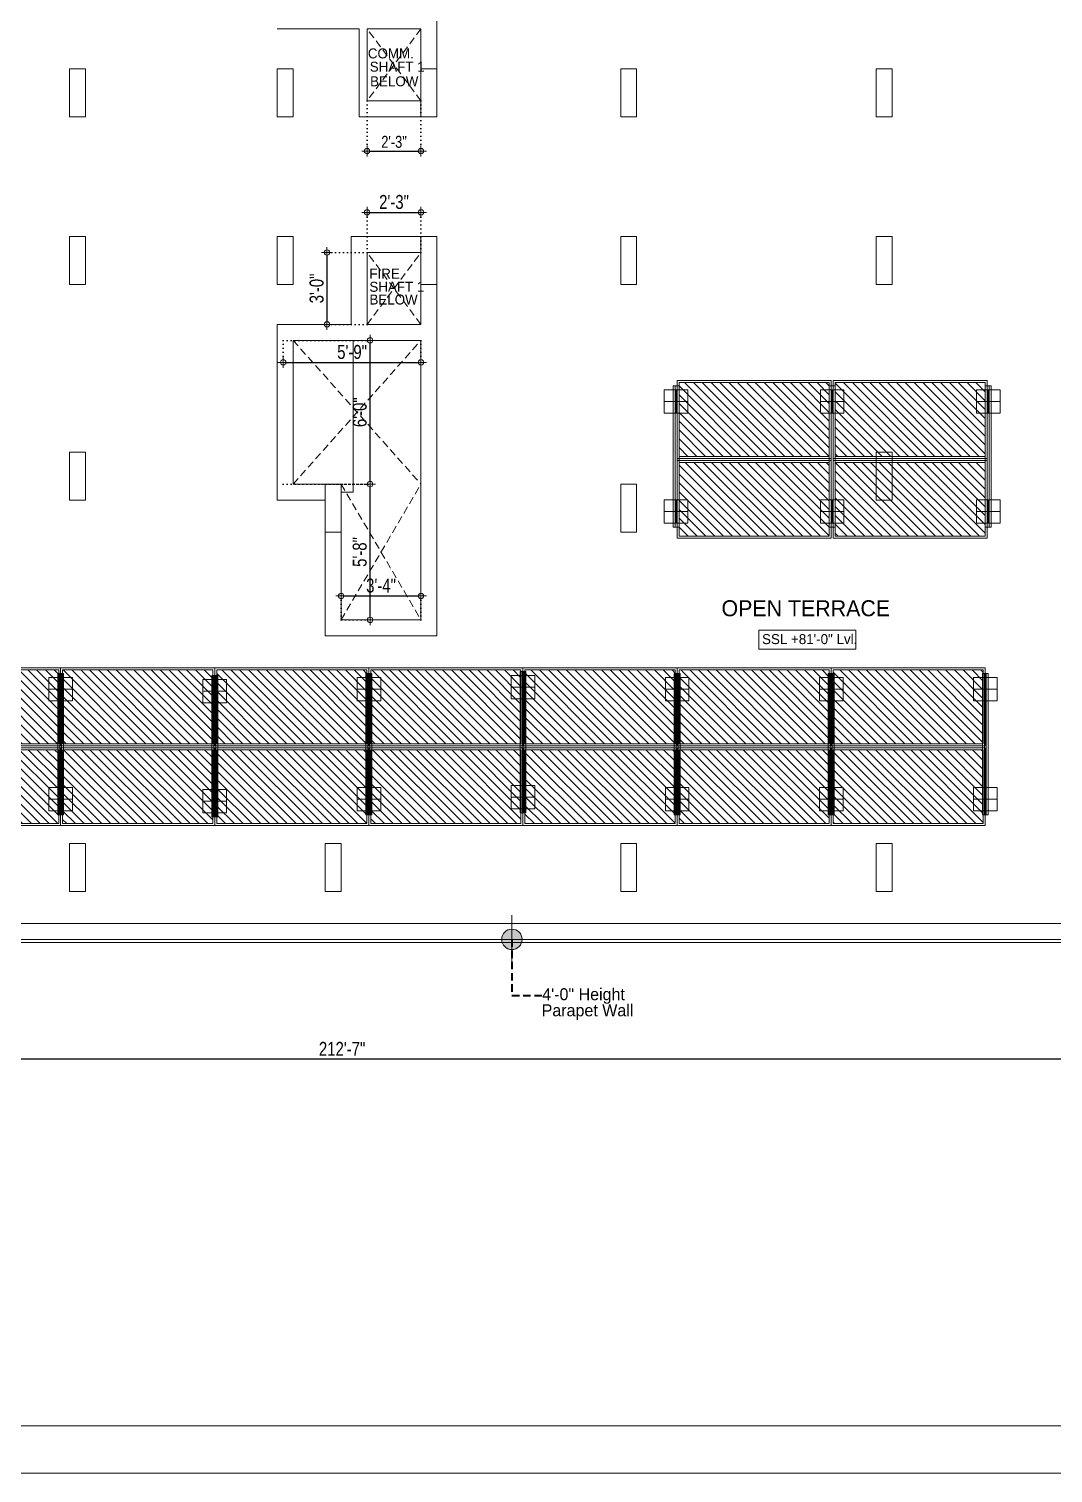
# Model space of a CAD drawing. Header units: inches. Extents: x 13 to 21264, y -72369 to -55.
# Drawn here: x 14804 to 15317, y -72369 to -71646 of the extents above; entities that cross this region are included whole.
import ezdxf

# ---------------------------------------------------------------- set-up
doc = ezdxf.new("R2010")
doc.units = ezdxf.units.IN
doc.header["$LTSCALE"] = 15
doc.header["$MEASUREMENT"] = 0
doc.header["$PDMODE"] = 34
doc.linetypes.add('DOT2', pattern=[0.125, 0, -0.125])
doc.linetypes.add('HIDDEN', pattern=[0.375, 0.25, -0.125])
doc.layers.get('0').update_dxf_attribs({"linetype": 'CONTINUOUS', "lineweight": 13})
doc.layers.get('DEFPOINTS').update_dxf_attribs({"linetype": 'CONTINUOUS', "lineweight": 13})
for name, color, linetype in [('1', 8, 'CONTINUOUS'), ('3', 30, 'CONTINUOUS'), ('EL-Lighting', 7, 'CONTINUOUS')]:
    doc.layers.add(name, color=color, linetype=linetype)
for name, color, linetype, lineweight in [('A-Wall', 7, 'CONTINUOUS', 40), ('INNER DIM', 30, 'CONTINUOUS', 13), ('parapet wall', 4, 'CONTINUOUS', 13), ('TEXT', 4, 'CONTINUOUS', 13), ('TYPICAL COL ELEVATION', 8, 'CONTINUOUS', 40)]:
    doc.layers.add(name, color=color, linetype=linetype, lineweight=lineweight)
doc.layers.add('LEVLE TEXT', color=7, linetype='CONTINUOUS', true_color=0x0066cc)
doc.layers.add('SHAFT TEXT', color=7, linetype='CONTINUOUS', lineweight=13, true_color=0xcc6600)
doc.styles.add('rob', font='')
doc.styles.add('RS', font='', dxfattribs={"width": 0.8})
doc.styles.get('rob').set_extended_font_data('Century Gothic')
doc.styles.get('RS').set_extended_font_data('Century Gothic')
doc.dimstyles.new('SECTION DIM', dxfattribs={"dimscale": 0.6, "dimtxt": 9, "dimasz": 2, "dimexe": 0, "dimexo": 0, "dimgap": 1, "dimtad": 1, "dimzin": 3, "dimdsep": 46, "dimlunit": 4, "dimtxsty": 'RS', "dimblk1": 'CUT', "dimblk2": 'CUT', "dimsah": 1, "dimcen": 0, "dimclrd": 251, "dimclre": 21, "dimclrt": 4, "dimadec": 0, "dimazin": 0, "dimtfac": 1, "dimtix": 1, "dimtofl": 0, "dimtmove": 2, "dimatfit": 3, "dimfxl": 0, "dimtolj": 1, "dimtzin": 3, "dimarcsym": 0})
doc.dimstyles.new('WORKING DIM-altura', dxfattribs={"dimscale": 0, "dimtxt": 6, "dimasz": 1.5, "dimexe": 0, "dimexo": 0, "dimgap": 2, "dimtad": 1, "dimzin": 3, "dimdsep": 46, "dimlunit": 4, "dimtxsty": 'RS', "dimblk1": 'CUT-15', "dimblk2": 'CUT-15', "dimsah": 1, "dimcen": 0, "dimclrd": 49, "dimclre": 109, "dimclrt": 41, "dimadec": 0, "dimazin": 0, "dimtfac": 0.75, "dimtix": 1, "dimtofl": 0, "dimtmove": 2, "dimatfit": 2, "dimldrblk": 'CUT-15', "dimfxl": 1, "dimtolj": 1, "dimtzin": 3, "dimlwd": -1, "dimlwe": -1, "dimarcsym": 0})

# ---------------------------------------------------------------- blocks, each defined once
blk = doc.blocks.new('CUT')
at = {"layer": 'INNER DIM', "color": 8}
blk.add_line((-1.8, 0), (1.8, 0), dxfattribs=at)
at = {"layer": 'INNER DIM', "color": 9}
blk.add_line((0, 1.8), (0, -1.8), dxfattribs=at)
blk.add_circle((0, 0), 0.9, dxfattribs=at)
blk = doc.blocks.new('*D199')
at = {"layer": 'DEFPOINTS', "color": 0, "transparency": 16777216}
for p in [(15000.03, -71737.52), (14973.03, -71757.63, 0.01), (15000.03, -71757.63, 0.01)]:
    blk.add_point(p, dxfattribs=at)
at = {"layer": 'INNER DIM', "color": 8, "linetype": 'DOT2', "lineweight": -2, "transparency": 16777216}
for p, q in [((14973.03, -71757.63), (14973.03, -71737.52)), ((15000.03, -71757.63), (15000.03, -71737.52))]:
    blk.add_line(p, q, dxfattribs=at)
at = {"layer": 'INNER DIM', "color": 251, "lineweight": -2, "transparency": 16777216}
blk.add_line((14974.53, -71737.52), (14998.53, -71737.52), dxfattribs=at)
at = {"layer": 'INNER DIM', "color": 251, "lineweight": -2, "transparency": 16777216, "xscale": 1.5, "yscale": 1.5, "zscale": 1.5, "rotation": 180}
blk.add_blockref('CUT', (14973.03, -71737.52), dxfattribs=at)
at = {"layer": 'INNER DIM', "color": 251, "lineweight": -2, "transparency": 16777216, "xscale": 1.5, "yscale": 1.5, "zscale": 1.5}
blk.add_blockref('CUT', (15000.03, -71737.52), dxfattribs=at)
at = {"layer": 'INNER DIM', "color": 7, "lineweight": 0, "transparency": 16777216, "insert": (14986.53, -71732.36), "char_height": 7, "attachment_point": 5, "style": 'RS'}
blk.add_mtext('\\A1;2\'-3"', dxfattribs=at)
blk = doc.blocks.new('*D200')
at = {"layer": 'DEFPOINTS', "color": 0, "transparency": 16777216}
for p in [(14973.03, -71757.63, 0.01), (14952.95, -71793.63), (14973.03, -71793.63, 0.01)]:
    blk.add_point(p, dxfattribs=at)
at = {"layer": 'INNER DIM', "color": 8, "linetype": 'DOT2', "lineweight": -2, "transparency": 16777216}
for p, q in [((14973.03, -71757.63), (14952.95, -71757.63)), ((14973.03, -71793.63), (14952.95, -71793.63))]:
    blk.add_line(p, q, dxfattribs=at)
at = {"layer": 'INNER DIM', "color": 251, "lineweight": -2, "transparency": 16777216}
blk.add_line((14952.95, -71759.13), (14952.95, -71792.13), dxfattribs=at)
at = {"layer": 'INNER DIM', "color": 251, "lineweight": -2, "transparency": 16777216, "xscale": 1.5, "yscale": 1.5, "zscale": 1.5}
for p, rotation in [((14952.95, -71757.63), 90), ((14952.95, -71793.63), 270)]:
    blk.add_blockref('CUT', p, dxfattribs=dict(at, rotation=rotation))
at = {"layer": 'INNER DIM', "color": 7, "lineweight": 0, "transparency": 16777216, "insert": (14947.79, -71775.63), "char_height": 7, "attachment_point": 5, "rotation": 90, "style": 'RS'}
blk.add_mtext('\\A1;3\'-0"', dxfattribs=at)
blk = doc.blocks.new('*D201')
at = {"layer": 'DEFPOINTS', "color": 0, "transparency": 16777216}
for p in [(14931.03, -71801.64, 0), (15000.03, -71801.64, 0), (15000.03, -71812.65)]:
    blk.add_point(p, dxfattribs=at)
at = {"layer": 'INNER DIM', "color": 8, "linetype": 'DOT2', "lineweight": -2, "transparency": 16777216}
for p, q in [((14931.03, -71801.64), (14931.03, -71812.65)), ((15000.03, -71801.64), (15000.03, -71812.65))]:
    blk.add_line(p, q, dxfattribs=at)
at = {"layer": 'INNER DIM', "color": 251, "lineweight": -2, "transparency": 16777216}
blk.add_line((14932.53, -71812.65), (14998.53, -71812.65), dxfattribs=at)
at = {"layer": 'INNER DIM', "color": 251, "lineweight": -2, "transparency": 16777216, "xscale": 1.5, "yscale": 1.5, "zscale": 1.5, "rotation": 180}
blk.add_blockref('CUT', (14931.03, -71812.65), dxfattribs=at)
at = {"layer": 'INNER DIM', "color": 251, "lineweight": -2, "transparency": 16777216, "xscale": 1.5, "yscale": 1.5, "zscale": 1.5}
blk.add_blockref('CUT', (15000.03, -71812.65), dxfattribs=at)
at = {"layer": 'INNER DIM', "color": 7, "lineweight": 0, "transparency": 16777216, "insert": (14965.53, -71807.49), "char_height": 7, "attachment_point": 5, "style": 'RS'}
blk.add_mtext('\\A1;5\'-9"', dxfattribs=at)
blk = doc.blocks.new('*D202')
at = {"layer": 'DEFPOINTS', "color": 0, "transparency": 16777216}
for p in [(14931.04, -71801.63, 0), (14974.55, -71801.63), (14931.03, -71873.63, 0)]:
    blk.add_point(p, dxfattribs=at)
at = {"layer": 'INNER DIM', "color": 8, "linetype": 'DOT2', "lineweight": -2, "transparency": 16777216}
for p, q in [((14931.04, -71801.63), (14974.55, -71801.63)), ((14931.03, -71873.63), (14974.55, -71873.63))]:
    blk.add_line(p, q, dxfattribs=at)
at = {"layer": 'INNER DIM', "color": 251, "lineweight": -2, "transparency": 16777216}
blk.add_line((14974.55, -71872.13), (14974.55, -71803.13), dxfattribs=at)
at = {"layer": 'INNER DIM', "color": 251, "lineweight": -2, "transparency": 16777216, "xscale": 1.5, "yscale": 1.5, "zscale": 1.5}
for p, rotation in [((14974.55, -71801.63), 90), ((14974.55, -71873.63), 270)]:
    blk.add_blockref('CUT', p, dxfattribs=dict(at, rotation=rotation))
at = {"layer": 'INNER DIM', "color": 7, "lineweight": 0, "transparency": 16777216, "insert": (14969.38, -71837.63), "char_height": 7, "attachment_point": 5, "rotation": 90, "style": 'RS'}
blk.add_mtext('\\A1;6\'-0"', dxfattribs=at)
blk = doc.blocks.new('*D203')
at = {"layer": 'DEFPOINTS', "color": 0, "transparency": 16777216}
for p in [(15000.03, -71929.64), (14960.03, -71941.64, 0), (15000.03, -71941.64, 0)]:
    blk.add_point(p, dxfattribs=at)
at = {"layer": 'INNER DIM', "color": 8, "linetype": 'DOT2', "lineweight": -2, "transparency": 16777216}
for p, q in [((14960.03, -71941.64), (14960.03, -71929.64)), ((15000.03, -71941.64), (15000.03, -71929.64))]:
    blk.add_line(p, q, dxfattribs=at)
at = {"layer": 'INNER DIM', "color": 251, "lineweight": -2, "transparency": 16777216}
blk.add_line((14961.53, -71929.64), (14998.53, -71929.64), dxfattribs=at)
at = {"layer": 'INNER DIM', "color": 251, "lineweight": -2, "transparency": 16777216, "xscale": 1.5, "yscale": 1.5, "zscale": 1.5, "rotation": 180}
blk.add_blockref('CUT', (14960.03, -71929.64), dxfattribs=at)
at = {"layer": 'INNER DIM', "color": 251, "lineweight": -2, "transparency": 16777216, "xscale": 1.5, "yscale": 1.5, "zscale": 1.5}
blk.add_blockref('CUT', (15000.03, -71929.64), dxfattribs=at)
at = {"layer": 'INNER DIM', "color": 7, "lineweight": 0, "transparency": 16777216, "insert": (14980.03, -71924.47), "char_height": 7, "attachment_point": 5, "style": 'RS'}
blk.add_mtext('\\A1;3\'-4"', dxfattribs=at)
blk = doc.blocks.new('*D204')
at = {"layer": 'DEFPOINTS', "color": 0, "transparency": 16777216}
for p in [(14952.05, -71873.63), (14974.55, -71873.63), (14960.21, -71941.64)]:
    blk.add_point(p, dxfattribs=at)
at = {"layer": 'INNER DIM', "color": 8, "linetype": 'DOT2', "lineweight": -2, "transparency": 16777216}
for p, q in [((14952.05, -71873.63), (14974.55, -71873.63)), ((14960.21, -71941.64), (14974.55, -71941.64))]:
    blk.add_line(p, q, dxfattribs=at)
at = {"layer": 'INNER DIM', "color": 251, "lineweight": -2, "transparency": 16777216}
blk.add_line((14974.55, -71940.14), (14974.55, -71875.13), dxfattribs=at)
at = {"layer": 'INNER DIM', "color": 251, "lineweight": -2, "transparency": 16777216, "xscale": 1.5, "yscale": 1.5, "zscale": 1.5}
for p, rotation in [((14974.55, -71873.63), 90), ((14974.55, -71941.64), 270)]:
    blk.add_blockref('CUT', p, dxfattribs=dict(at, rotation=rotation))
at = {"layer": 'INNER DIM', "color": 7, "lineweight": 0, "transparency": 16777216, "insert": (14969.38, -71907.63), "char_height": 7, "attachment_point": 5, "rotation": 90, "style": 'RS'}
blk.add_mtext('\\A1;5\'-8"', dxfattribs=at)
blk = doc.blocks.new('*D229')
at = {"layer": 'DEFPOINTS', "color": 0, "transparency": 16777216}
for p in [(13685.04, -72101.64, 0.01), (16236.03, -72131.64), (13685.04, -72161.64)]:
    blk.add_point(p, dxfattribs=at)
at = {"layer": 'INNER DIM', "color": 8, "linetype": 'DOT2', "lineweight": -2, "transparency": 16777216}
for p, q in [((13685.04, -72101.64), (13685.04, -72161.64)), ((16236.03, -72131.64), (16236.03, -72161.64))]:
    blk.add_line(p, q, dxfattribs=at)
at = {"layer": 'INNER DIM', "color": 251, "lineweight": -2, "transparency": 16777216}
blk.add_line((16234.53, -72161.64), (13686.54, -72161.64), dxfattribs=at)
at = {"layer": 'INNER DIM', "color": 251, "lineweight": -2, "transparency": 16777216, "xscale": 1.5, "yscale": 1.5, "zscale": 1.5, "rotation": 180}
blk.add_blockref('CUT', (13685.04, -72161.64), dxfattribs=at)
at = {"layer": 'INNER DIM', "color": 251, "lineweight": -2, "transparency": 16777216, "xscale": 1.5, "yscale": 1.5, "zscale": 1.5}
blk.add_blockref('CUT', (16236.03, -72161.64), dxfattribs=at)
at = {"layer": 'INNER DIM', "color": 7, "lineweight": 0, "transparency": 16777216, "insert": (14960.53, -72156.47), "char_height": 7, "attachment_point": 5, "style": 'RS'}
blk.add_mtext('\\A1;212\'-7"', dxfattribs=at)
blk = doc.blocks.new('*D263')
at = {"layer": 'DEFPOINTS', "color": 0, "transparency": 16777216}
for p in [(14973.04, -71681.63, -0.02), (15000.03, -71681.63, 0.01), (15000.03, -71706.82)]:
    blk.add_point(p, dxfattribs=at)
at = {"layer": 'INNER DIM', "color": 21, "linetype": 'DOT2', "lineweight": -2, "transparency": 16777216}
for p, q in [((14973.04, -71681.63), (14973.04, -71706.82)), ((15000.03, -71681.63), (15000.03, -71706.82))]:
    blk.add_line(p, q, dxfattribs=at)
at = {"layer": 'INNER DIM', "color": 251, "lineweight": -2, "transparency": 16777216}
blk.add_line((14974.54, -71706.82), (14998.53, -71706.82), dxfattribs=at)
at = {"layer": 'INNER DIM', "color": 251, "lineweight": -2, "transparency": 16777216, "xscale": 1.5, "yscale": 1.5, "zscale": 1.5, "rotation": 180}
blk.add_blockref('CUT', (14973.04, -71706.82), dxfattribs=at)
at = {"layer": 'INNER DIM', "color": 251, "lineweight": -2, "transparency": 16777216, "xscale": 1.5, "yscale": 1.5, "zscale": 1.5}
blk.add_blockref('CUT', (15000.03, -71706.82), dxfattribs=at)
at = {"layer": 'INNER DIM', "color": 7, "lineweight": 0, "transparency": 16777216, "insert": (14986.54, -71702.25), "char_height": 6, "attachment_point": 5, "style": 'RS'}
blk.add_mtext('\\A1;2\'-3"', dxfattribs=at)
blk = doc.blocks.new('CUT-15')
h = blk.add_hatch(color=256)
h.dxf.hatch_style = 1
edge = h.paths.add_edge_path()
edge.add_arc((0, 0), 0.638, -180, 180)
for p, q in [((0, -1.509), (0, 1.509)), ((1.509, 0), (-1.509, 0))]:
    blk.add_line(p, q)
blk.add_circle((0, 0), 0.638)
blk = doc.blocks.new('Waaree-325 Wp')
at = {"linetype": 'ByBlock', "true_color": 0xf8d731}
h = blk.add_hatch(dxfattribs=at)
h.set_pattern_fill('ANSI31', color=40, scale=25)
h.set_pattern_definition([(45, (-1275.805, 28322.5938), (-2.2097087, 2.2097087), [])])
h.paths.add_polyline_path([(1, 1), (37.96875, 1), (37.96875, 76.171875), (1, 76.171875)])
at = {"color": 40, "linetype": 'ByBlock', "true_color": 0xf8d731}
for p, q in [((0, 77.171875), (0, 0)), ((0, 77.171875), (38.96875, 77.171875)), ((1, 76.171875), (1, 1)), ((1, 76.171875), (37.96875, 76.171875)), ((37.96875, 76.171875), (37.96875, 1)), ((38.96875, 77.171875), (38.96875, 0)), ((38.96875, 0), (0, 0)), ((37.96875, 1), (1, 1))]:
    blk.add_line(p, q, dxfattribs=at)

msp = doc.modelspace()

# ---------------------------------------------------------------- linework, layer by layer
at = {"color": 7, "lineweight": 0, "ltscale": 3}
for points in [[(13322.853, -70195.499), (17088.523, -70195.499), (17088.523, -72368.968), (13322.853, -72368.968)], [(13346.514, -70219.16), (17064.862, -70219.16), (17064.862, -72345.307), (13346.514, -72345.307)]]:
    msp.add_lwpolyline(points, close=True, dxfattribs=at)
at = {"color": 1, "lineweight": 0, "ltscale": 3}
msp.add_lwpolyline([(13693.612, -72094.491), (13693.612, -71345.76), (15814.916, -71345.76), (15814.916, -71008.659), (15557.633, -71008.659), (15557.633, -70939.717), (15405.118, -70939.717), (15405.118, -70580.336), (16223.368, -70580.336), (16223.368, -70936.992), (16023.822, -70936.992), (16023.822, -71006.061), (16023.822, -71340.974), (16053.647, -71340.974), (16053.647, -71313.444), (16239.054, -71313.444), (16239.054, -72103.233), (13693.261, -72103.233), (13693.261, -72093.122), (13693.261, -72090.418), (13693.631, -72090.418)], dxfattribs=at)
at = {"layer": '1', "lineweight": 0}
msp.add_line((14966.035, -71877.639, -0.025), (14966.035, -71801.638, -0.025), dxfattribs=at)
at = {"layer": '1', "linetype": 'HIDDEN', "lineweight": 0}
for points, elevation in [([(15000.035, -71645.634), (14973.039, -71681.633)], -0.025), ([(15000.035, -71681.635), (14973.039, -71645.635)], -0.017), ([(15000.035, -71793.635), (14973.035, -71757.634)], -0.025), ([(14973.035, -71793.635), (15000.035, -71757.634)], -0.025), ([(14936.035, -71801.636), (15000.034, -71873.634)], -0.025), ([(14936.035, -71873.634), (15000.034, -71801.638)], -0.025), ([(14960.034, -71941.635), (15000.034, -71873.634)], -0.025), ([(14960.035, -71873.634), (15000.034, -71941.635)], -0.009)]:
    msp.add_lwpolyline(points, dxfattribs=dict(at, elevation=elevation))
at = {"layer": '1', "lineweight": 0, "elevation": -0.017}
msp.add_lwpolyline([(14960.034, -71877.639), (14966.035, -71877.639)], dxfattribs=at)
at = {"layer": '3', "lineweight": 0, "ltscale": 3, "elevation": -0.025}
msp.add_lwpolyline([(15008.035, -71645.634), (15008.035, -71645.634)], dxfattribs=at)
at = {"layer": 'EL-Lighting', "lineweight": 0}
for p, q in [((15127.304, -71895.235, 0), (15127.304, -71824.369, 0)), ((15127.304, -71824.369, 0), (15127.796, -71824.369, 0)), ((15127.796, -71826.338, 0), (15127.796, -71838.149, 0)), ((15128.288, -71824.369, 0), (15128.288, -71895.235, 0)), ((15129.272, -71824.369, 0), (15129.272, -71832.243, 0)), ((15205.46, -71895.235, 0), (15205.46, -71824.369, 0)), ((15205.46, -71824.369, 0), (15205.952, -71824.369, 0)), ((15205.952, -71826.338, 0), (15205.952, -71838.149, 0)), ((15206.444, -71824.369, 0), (15206.444, -71895.235, 0)), ((15207.428, -71824.369, 0), (15207.428, -71832.243, 0)), ((15283.616, -71895.235, 0), (15283.616, -71824.369, 0)), ((15283.616, -71824.369, 0), (15284.108, -71824.369, 0)), ((15284.108, -71826.338, 0), (15284.108, -71838.149, 0)), ((15284.6, -71824.369, 0), (15284.6, -71895.235, 0)), ((15285.584, -71824.369, 0), (15285.584, -71832.243, 0)), ((15133.702, -71832.243, 0), (15121.891, -71832.243, 0)), ((15129.272, -71832.243, 0), (15126.32, -71832.243, 0)), ((15211.858, -71832.243, 0), (15200.047, -71832.243, 0)), ((15207.428, -71832.243, 0), (15204.476, -71832.243, 0)), ((15290.014, -71832.243, 0), (15278.202, -71832.243, 0)), ((15285.584, -71832.243, 0), (15282.632, -71832.243, 0)), ((15127.796, -71881.456, 0), (15127.796, -71893.267, 0)), ((15205.952, -71881.456, 0), (15205.952, -71893.267, 0)), ((15284.108, -71881.456, 0), (15284.108, -71893.267, 0)), ((15133.702, -71887.361, 0), (15121.891, -71887.361, 0)), ((15129.272, -71887.361, 0), (15126.32, -71887.361, 0)), ((15129.272, -71895.235, 0), (15129.272, -71887.361, 0)), ((15211.858, -71887.361, 0), (15200.047, -71887.361, 0)), ((15207.428, -71887.361, 0), (15204.476, -71887.361, 0)), ((15207.428, -71895.235, 0), (15207.428, -71887.361, 0)), ((15290.014, -71887.361, 0), (15278.202, -71887.361, 0)), ((15285.584, -71887.361, 0), (15282.632, -71887.361, 0)), ((15285.584, -71895.235, 0), (15285.584, -71887.361, 0)), ((14819.109, -72039.305, 0), (14819.109, -71968.439, 0)), ((14819.109, -71968.439, 0), (14819.601, -71968.439, 0)), ((14819.601, -71970.408, 0), (14819.601, -71982.219, 0)), ((14820.093, -71968.439, 0), (14820.093, -72039.305, 0)), ((14821.077, -71968.439, 0), (14821.077, -71976.313, 0)), ((14896.28, -72040.305, 0), (14896.28, -71969.439, 0)), ((14896.28, -71969.439, 0), (14896.773, -71969.439, 0)), ((14896.773, -71971.408, 0), (14896.773, -71983.219, 0)), ((14897.264, -71969.439, 0), (14897.264, -72040.305, 0)), ((14898.248, -71969.439, 0), (14898.248, -71977.313, 0)), ((14973.452, -72039.305, 0), (14973.452, -71968.439, 0)), ((14973.452, -71968.439, 0), (14973.944, -71968.439, 0)), ((14973.944, -71970.408, 0), (14973.944, -71982.219, 0)), ((14974.436, -71968.439, 0), (14974.436, -72039.305, 0)), ((14975.42, -71968.439, 0), (14975.42, -71976.313, 0)), ((15050.624, -72038.305, 0), (15050.624, -71967.439, 0)), ((15050.624, -71967.439, 0), (15051.116, -71967.439, 0)), ((15051.116, -71969.408, 0), (15051.116, -71981.219, 0)), ((15051.608, -71967.439, 0), (15051.608, -72038.305, 0)), ((15052.592, -71967.439, 0), (15052.592, -71975.313, 0)), ((15127.812, -72039.305, 0), (15127.812, -71968.439, 0)), ((15127.812, -71968.439, 0), (15128.304, -71968.439, 0)), ((15128.304, -71970.408, 0), (15128.304, -71982.219, 0)), ((15128.796, -71968.439, 0), (15128.796, -72039.305, 0)), ((15129.78, -71968.439, 0), (15129.78, -71976.313, 0)), ((15204.984, -72039.305, 0), (15204.984, -71968.439, 0)), ((15204.984, -71968.439, 0), (15205.476, -71968.439, 0)), ((15205.476, -71970.408, 0), (15205.476, -71982.219, 0)), ((15205.968, -71968.439, 0), (15205.968, -72039.305, 0)), ((15206.952, -71968.439, 0), (15206.952, -71976.313, 0)), ((15282.14, -72039.305, 0), (15282.14, -71968.439, 0)), ((15282.14, -71968.439, 0), (15282.632, -71968.439, 0)), ((15282.632, -71970.408, 0), (15282.632, -71982.219, 0)), ((15283.124, -71968.439, 0), (15283.124, -72039.305, 0)), ((15284.108, -71968.439, 0), (15284.108, -71976.313, 0)), ((14825.506, -71976.313, 0), (14813.695, -71976.313, 0)), ((14821.077, -71976.313, 0), (14818.125, -71976.313, 0)), ((14902.678, -71977.313, 0), (14890.867, -71977.313, 0)), ((14898.248, -71977.313, 0), (14895.296, -71977.313, 0)), ((14979.85, -71976.313, 0), (14968.039, -71976.313, 0)), ((14975.42, -71976.313, 0), (14972.468, -71976.313, 0)), ((15057.022, -71975.313, 0), (15045.211, -71975.313, 0)), ((15052.592, -71975.313, 0), (15049.64, -71975.313, 0)), ((15134.21, -71976.313, 0), (15122.399, -71976.313, 0)), ((15129.78, -71976.313, 0), (15126.828, -71976.313, 0)), ((15211.382, -71976.313, 0), (15199.57, -71976.313, 0)), ((15206.952, -71976.313, 0), (15204, -71976.313, 0)), ((15288.537, -71976.313, 0), (15276.726, -71976.313, 0)), ((15284.108, -71976.313, 0), (15281.156, -71976.313, 0)), ((14819.601, -72025.526, 0), (14819.601, -72037.337, 0)), ((14896.773, -72026.526, 0), (14896.773, -72038.337, 0)), ((14973.944, -72025.526, 0), (14973.944, -72037.337, 0)), ((15051.116, -72024.526, 0), (15051.116, -72036.337, 0)), ((15128.304, -72025.526, 0), (15128.304, -72037.337, 0)), ((15205.476, -72025.526, 0), (15205.476, -72037.337, 0)), ((15282.632, -72025.526, 0), (15282.632, -72037.337, 0)), ((14825.506, -72031.431, 0), (14813.695, -72031.431, 0)), ((14821.077, -72031.431, 0), (14818.125, -72031.431, 0)), ((14821.077, -72039.305, 0), (14821.077, -72031.431, 0)), ((14902.678, -72032.431, 0), (14890.867, -72032.431, 0)), ((14898.248, -72032.431, 0), (14895.296, -72032.431, 0)), ((14898.248, -72040.305, 0), (14898.248, -72032.431, 0)), ((14979.85, -72031.431, 0), (14968.039, -72031.431, 0)), ((14975.42, -72031.431, 0), (14972.468, -72031.431, 0)), ((14975.42, -72039.305, 0), (14975.42, -72031.431, 0)), ((15057.022, -72030.431, 0), (15045.211, -72030.431, 0)), ((15052.592, -72030.431, 0), (15049.64, -72030.431, 0)), ((15052.592, -72038.305, 0), (15052.592, -72030.431, 0)), ((15134.21, -72031.431, 0), (15122.399, -72031.431, 0)), ((15129.78, -72031.431, 0), (15126.828, -72031.431, 0)), ((15129.78, -72039.305, 0), (15129.78, -72031.431, 0)), ((15211.382, -72031.431, 0), (15199.57, -72031.431, 0)), ((15206.952, -72031.431, 0), (15204, -72031.431, 0)), ((15206.952, -72039.305, 0), (15206.952, -72031.431, 0)), ((15288.537, -72031.431, 0), (15276.726, -72031.431, 0)), ((15284.108, -72031.431, 0), (15281.156, -72031.431, 0)), ((15284.108, -72039.305, 0), (15284.108, -72031.431, 0))]:
    msp.add_line(p, q, dxfattribs=at)
at = {"layer": 'EL-Lighting', "lineweight": 0, "elevation": 0}
for points in [[(15121.891, -71826.338), (15133.702, -71826.338), (15133.702, -71838.149), (15121.891, -71838.149)], [(15126.32, -71824.369), (15129.272, -71824.369), (15129.272, -71895.235), (15126.32, -71895.235)], [(15200.047, -71826.338), (15211.858, -71826.338), (15211.858, -71838.149), (15200.047, -71838.149)], [(15204.476, -71824.369), (15207.428, -71824.369), (15207.428, -71895.235), (15204.476, -71895.235)], [(15278.202, -71826.338), (15290.014, -71826.338), (15290.014, -71838.149), (15278.202, -71838.149)], [(15282.632, -71824.369), (15285.584, -71824.369), (15285.584, -71895.235), (15282.632, -71895.235)], [(15121.891, -71881.456), (15133.702, -71881.456), (15133.702, -71893.267), (15121.891, -71893.267)], [(15200.047, -71881.456), (15211.858, -71881.456), (15211.858, -71893.267), (15200.047, -71893.267)], [(15278.202, -71881.456), (15290.014, -71881.456), (15290.014, -71893.267), (15278.202, -71893.267)], [(14813.695, -71970.408), (14825.506, -71970.408), (14825.506, -71982.219), (14813.695, -71982.219)], [(14818.125, -71968.439), (14821.077, -71968.439), (14821.077, -72039.305), (14818.125, -72039.305)], [(14890.867, -71971.408), (14902.678, -71971.408), (14902.678, -71983.219), (14890.867, -71983.219)], [(14895.296, -71969.439), (14898.248, -71969.439), (14898.248, -72040.305), (14895.296, -72040.305)], [(14968.039, -71970.408), (14979.85, -71970.408), (14979.85, -71982.219), (14968.039, -71982.219)], [(14972.468, -71968.439), (14975.42, -71968.439), (14975.42, -72039.305), (14972.468, -72039.305)], [(15045.211, -71969.408), (15057.022, -71969.408), (15057.022, -71981.219), (15045.211, -71981.219)], [(15049.64, -71967.439), (15052.592, -71967.439), (15052.592, -72038.305), (15049.64, -72038.305)], [(15122.399, -71970.408), (15134.21, -71970.408), (15134.21, -71982.219), (15122.399, -71982.219)], [(15126.828, -71968.439), (15129.78, -71968.439), (15129.78, -72039.305), (15126.828, -72039.305)], [(15199.57, -71970.408), (15211.382, -71970.408), (15211.382, -71982.219), (15199.57, -71982.219)], [(15204, -71968.439), (15206.952, -71968.439), (15206.952, -72039.305), (15204, -72039.305)], [(15276.726, -71970.408), (15288.537, -71970.408), (15288.537, -71982.219), (15276.726, -71982.219)], [(15281.156, -71968.439), (15284.108, -71968.439), (15284.108, -72039.305), (15281.156, -72039.305)], [(14813.695, -72025.526), (14825.506, -72025.526), (14825.506, -72037.337), (14813.695, -72037.337)], [(14890.867, -72026.526), (14902.678, -72026.526), (14902.678, -72038.337), (14890.867, -72038.337)], [(14968.039, -72025.526), (14979.85, -72025.526), (14979.85, -72037.337), (14968.039, -72037.337)], [(15045.211, -72024.526), (15057.022, -72024.526), (15057.022, -72036.337), (15045.211, -72036.337)], [(15122.399, -72025.526), (15134.21, -72025.526), (15134.21, -72037.337), (15122.399, -72037.337)], [(15199.57, -72025.526), (15211.382, -72025.526), (15211.382, -72037.337), (15199.57, -72037.337)], [(15276.726, -72025.526), (15288.537, -72025.526), (15288.537, -72037.337), (15276.726, -72037.337)]]:
    msp.add_lwpolyline(points, close=True, dxfattribs=at)
at = {"layer": 'LEVLE TEXT', "lineweight": 0, "elevation": -0.022}
msp.add_lwpolyline([(15169.237, -71946.827), (15217.71, -71946.827), (15217.71, -71956.225), (15169.237, -71956.225)], close=True, dxfattribs=at)
at = {"layer": 'parapet wall', "lineweight": 0, "ltscale": 3}
msp.add_line((16236.035, -72101.636, -0.009), (14497.035, -72101.636, -0.009), dxfattribs=at)
for points, elevation in [([(14969.039, -71645.635), (14969.039, -71689.636), (15008.035, -71689.635), (15008.035, -71581.634)], -0.017), ([(14969.039, -71645.635), (14928.035, -71645.633)], -0.025), ([(15000.035, -71645.634), (14973.039, -71645.635)], -0.025), ([(15008.034, -71801.638), (15008.035, -71801.638), (15008.035, -71749.634), (14965.035, -71749.634), (14965.035, -71793.635)], -0.009), ([(14965.035, -71793.635), (14928.035, -71793.636), (14928.035, -71881.634), (14952.034, -71881.634), (14952.034, -71949.635), (15008.034, -71949.635), (15008.034, -71793.635)], -0.025), ([(15000.035, -71793.635), (14973.035, -71793.635)], -0.025), ([(14960.035, -71941.635), (15000.034, -71941.635), (15000.034, -71801.635), (14936.035, -71801.636), (14936.035, -71873.634), (14960.034, -71873.634), (14960.034, -71941.635)], -0.025), ([(14965.035, -71801.635), (14965.035, -71801.638), (15000.034, -71801.638)], -0.009), ([(15765.033, -71897.635), (15765.035, -72093.636), (15697.034, -72093.636), (14560.035, -72093.636), (14560.035, -71949.635), (14636.035, -71949.635), (14636.035, -71853.635), (14584.034, -71853.635), (14584.034, -71853.635), (14584.034, -71853.635), (14584.034, -71853.635)], -0.009)]:
    msp.add_lwpolyline(points, dxfattribs=dict(at, elevation=elevation))
for points, elevation in [([(14973.039, -71681.633), (15000.035, -71681.635), (15000.035, -71645.633), (14973.039, -71645.635)], -0.017), ([(15000.035, -71757.634), (14973.035, -71757.634), (14973.035, -71793.638), (15000.035, -71793.638)], -0.009)]:
    msp.add_lwpolyline(points, close=True, dxfattribs=dict(at, elevation=elevation))
at = {"layer": 'TYPICAL COL ELEVATION', "lineweight": 0, "ltscale": 3}
for points, elevation in [([(14824.034, -71665.634), (14832.034, -71665.634), (14832.034, -71689.634), (14824.034, -71689.634)], -0.009), ([(14928.034, -71665.634), (14936.034, -71665.634), (14936.034, -71689.634), (14928.034, -71689.634)], -0.009), ([(15000.034, -71665.634), (15008.034, -71665.634), (15008.034, -71689.634), (15000.034, -71689.634)], -0.009), ([(15100.034, -71665.634), (15108.034, -71665.634), (15108.034, -71689.634), (15100.034, -71689.634)], -0.009), ([(15228.034, -71665.634), (15236.034, -71665.634), (15236.034, -71689.634), (15228.034, -71689.634)], -0.009), ([(14824.015, -71749.634), (14832.015, -71749.634), (14832.015, -71773.634), (14824.015, -71773.634)], -0.017), ([(14928.034, -71749.634), (14936.034, -71749.634), (14936.034, -71773.634), (14928.034, -71773.634)], -0.009), ([(15000.034, -71749.634), (15008.034, -71749.634), (15008.034, -71773.634), (15000.034, -71773.634)], -0.009), ([(15100.034, -71749.634), (15108.034, -71749.634), (15108.034, -71773.634), (15100.034, -71773.634)], -0.009), ([(15228.034, -71749.634), (15236.034, -71749.634), (15236.034, -71773.634), (15228.034, -71773.634)], -0.009), ([(14824.034, -71857.635), (14832.034, -71857.635), (14832.034, -71881.635), (14824.034, -71881.635)], -0.009), ([(15228.034, -71857.635), (15236.034, -71857.635), (15236.034, -71881.635), (15228.034, -71881.635)], -0.001), ([(14952.035, -71873.634), (14960.035, -71873.634), (14960.035, -71897.634), (14952.035, -71897.634)], -0.009), ([(15100.034, -71873.634), (15108.034, -71873.634), (15108.034, -71897.634), (15100.034, -71897.634)], -0.009), ([(14824.034, -72053.635), (14832.034, -72053.635), (14832.034, -72077.635), (14824.034, -72077.635)], -0.009), ([(14952.034, -72053.635), (14960.034, -72053.635), (14960.034, -72077.635), (14952.034, -72077.635)], -0.009), ([(15100.034, -72053.635), (15108.034, -72053.635), (15108.034, -72077.635), (15100.034, -72077.635)], -0.009), ([(15228.034, -72053.635), (15236.034, -72053.635), (15236.034, -72077.635), (15228.034, -72077.635)], -0.009)]:
    msp.add_lwpolyline(points, close=True, dxfattribs=dict(at, elevation=elevation))

# ---------------------------------------------------------------- block references
at = {"linetype": 'ByBlock', "lineweight": 0, "rotation": 270}
for p in [(15128.288, -71821.79, 0), (15206.444, -71821.79, 0), (15128.288, -71861.759, 0), (15206.444, -71861.759, 0), (14742.429, -71965.727, 0), (14819.601, -71965.727, 0), (14896.773, -71965.727, 0), (14973.944, -71965.727, 0), (15051.116, -71965.727, 0), (15128.288, -71965.727, 0), (15205.46, -71965.727, 0), (14742.429, -72005.696, 0), (14819.601, -72005.696, 0), (14896.773, -72005.696, 0), (14973.944, -72005.696, 0), (15051.116, -72005.696, 0), (15128.288, -72005.696, 0), (15205.46, -72005.696, 0)]:
    msp.add_blockref('Waaree-325 Wp', p, dxfattribs=at)

# ---------------------------------------------------------------- texts
at = {"layer": 'LEVLE TEXT', "lineweight": 0, "style": 'rob'}
msp.add_text('SSL +81\'-0" Lvl. ', height=5, dxfattribs=at).set_placement((15170.827, -71953.766, -0.022))
at = {"layer": 'SHAFT TEXT', "lineweight": 0, "style": 'rob'}
for s, p in [('COMM.', (14973.429, -71660.421, -0.031)), ('SHAFT 1', (14974.372, -71667.076, -0.023)), ('BELOW', (14974.571, -71674.385, -0.008)), ('FIRE', (14974.192, -71770.706, -0.001)), ('SHAFT 1', (14974.192, -71777.297, -0.001)), ('BELOW', (14974.229, -71783.68, 0.026))]:
    msp.add_text(s, height=5, dxfattribs=at).set_placement(p)
at = {"layer": 'TEXT', "lineweight": 0, "style": 'rob'}
msp.add_text('OPEN TERRACE', height=8, rotation=359.999901, dxfattribs=at).set_placement((15150.523, -71939.799, -0.031))
for s, p in [('4\'-0" Height ', (15060.743, -72132.122, -0.047)), ('Parapet Wall', (15060.462, -72140.181, -0.047))]:
    msp.add_text(s, height=6, dxfattribs=at).set_placement(p)

# ---------------------------------------------------------------- dimensions: what is measured, and where the dimension line sits
at = {"layer": 'INNER DIM', "lineweight": 0}
for base, p1, p2, override, picture, middle in [((15000.034, -71706.8194, -0.0223), (14973.0387, -71681.6334, -0.046), (15000.034, -71681.6346, -0.009), {"dimscale": 1, "dimtxt": 6, "dimasz": 1.5, "dimclrt": 7, "dimfxl": 2}, '*D263', (14986.5363, -71702.248, -0.0223)), ((15000.033, -71737.523, 0.004), (14973.034, -71757.634, 0.018), (15000.033, -71757.634, 0.018), {"dimscale": 1, "dimtxt": 7, "dimasz": 1.5, "dimclre": 8, "dimclrt": 7, "dimfxl": 2}, '*D199', (14986.534, -71732.357, 0.004)), ((15000.033, -71812.652, 0.004), (14931.034, -71801.636, 0.002), (15000.033, -71801.636, 0.002), {"dimscale": 1, "dimtxt": 7, "dimasz": 1.5, "dimclre": 8, "dimclrt": 7, "dimfxl": 2}, '*D201', (14965.534, -71807.486, 0.004)), ((15000.034, -71929.635, 0.004), (14960.034, -71941.635, 0.004), (15000.034, -71941.635, 0.002), {"dimscale": 1, "dimtxt": 7, "dimasz": 1.5, "dimclre": 8, "dimclrt": 7, "dimfxl": 2}, '*D203', (14980.034, -71924.468, 0.004)), ((13685.035, -72161.636, -0.009), (16236.034, -72131.636, -0.009), (13685.035, -72101.636, 0.004), {"dimscale": 1, "dimtxt": 7, "dimasz": 1.5, "dimclre": 8, "dimclrt": 7, "dimfxl": 2}, '*D229', (14960.535, -72156.47, -0.009))]:
    dim = msp.add_linear_dim(base=base, p1=p1, p2=p2, dimstyle='SECTION DIM', override=override, dxfattribs=at)
    dim.commit()
    dim.dimension.update_dxf_attribs({"geometry": picture, "text_midpoint": middle})
for base, p1, p2, picture, middle in [((14952.953, -71793.634, 0.004), (14973.034, -71757.634, 0.018), (14973.034, -71793.634, 0.018), '*D200', (14947.786, -71775.634, 0.004)), ((14974.547, -71801.634, 0.004), (14931.034, -71873.634, 0.002), (14931.035, -71801.634, 0.002), '*D202', (14969.381, -71837.634, 0.004)), ((14974.547, -71873.634, 0.004), (14960.209, -71941.635, 0.004), (14952.053, -71873.634, 0.004), '*D204', (14969.381, -71907.635, 0.004))]:
    dim = msp.add_linear_dim(base=base, p1=p1, p2=p2, angle=90, dimstyle='SECTION DIM', override={"dimscale": 1, "dimtxt": 7, "dimasz": 1.5, "dimclre": 8, "dimclrt": 7, "dimfxl": 2}, dxfattribs=at)
    dim.commit()
    dim.dimension.update_dxf_attribs({"geometry": picture, "text_midpoint": middle})

# ---------------------------------------------------------------- leaders
at = {"layer": 'A-Wall', "color": 1, "linetype": 'HIDDEN', "lineweight": 0}
msp.add_leader([(15045.563, -72101.636, -0.017), (15045.563, -72129.789, -0.017), (15060.86, -72129.789, -0.017)], dimstyle='WORKING DIM-altura', override={"dimscale": 1, "dimasz": 8, "dimtad": 0, "dimfxl": 0, "dimfxlon": 1, "dimarcsym": 2}, dxfattribs=at)

doc.saveas('drawing.dxf')
